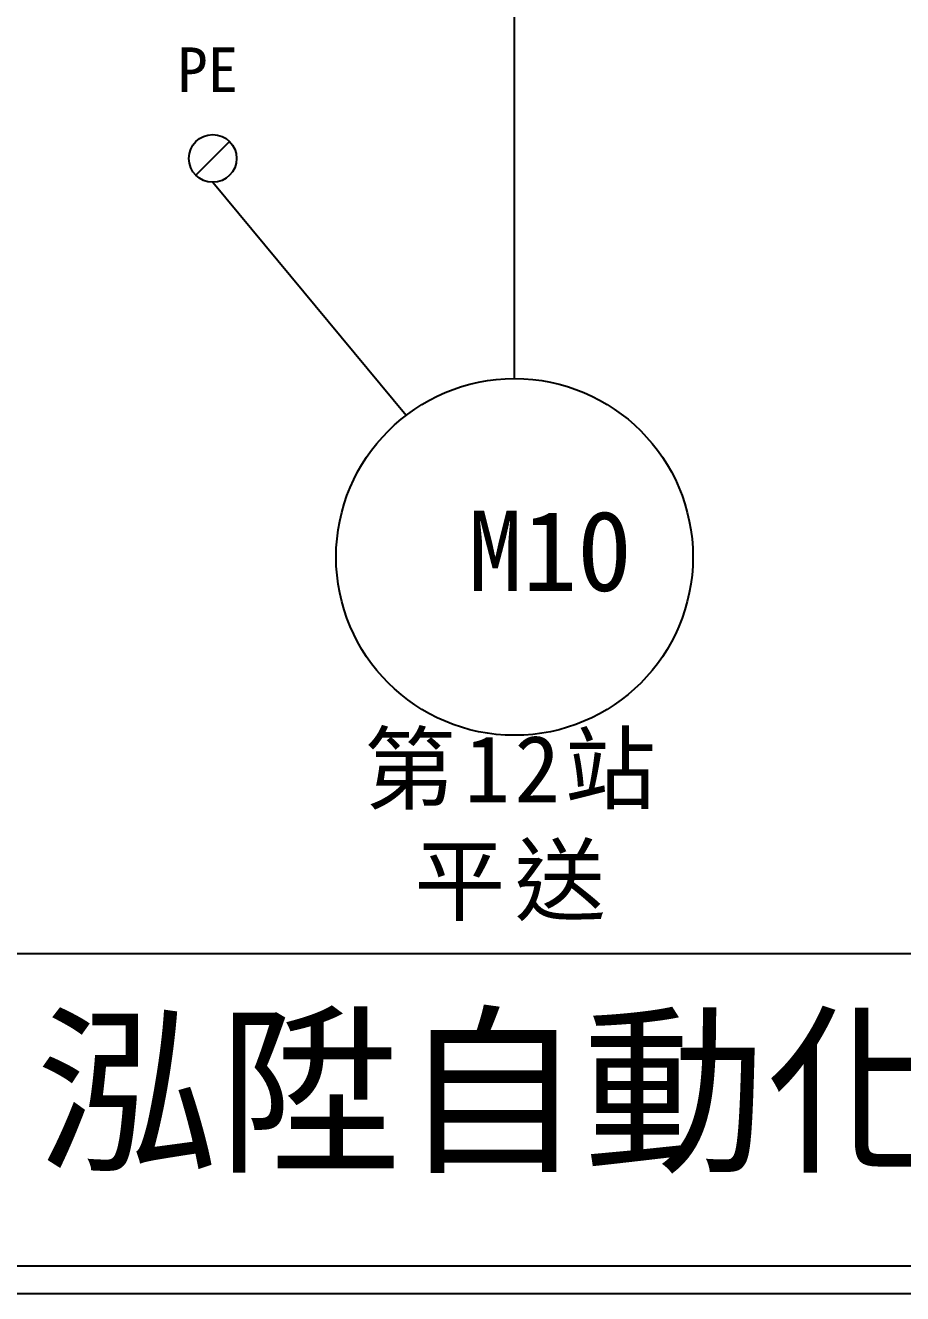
# Model space of a CAD drawing. Extents: x 10 to 297, y 3 to 207.
# Drawn here: x 48.1 to 87.5, y 3 to 59.9 of the extents above; entities that cross this region are included whole.
import ezdxf

# ---------------------------------------------------------------- set-up
doc = ezdxf.new("R2010")
doc.units = 0
doc.layers.get('0').update_dxf_attribs({"linetype": 'CONTINUOUS'})
doc.layers.add('圖框層', color=7, linetype='CONTINUOUS')
doc.layers.add('標尺寸層', color=3, linetype='CONTINUOUS')
doc.styles.add('STSL', font='kaiu.ttf')
doc.styles.add('標楷體', font='kaiu.ttf')

msp = doc.modelspace()

# ---------------------------------------------------------------- linework, layer by layer
at = {"color": 7}
msp.add_line((57.299, 54.67), (55.784, 53.156), dxfattribs=at)
for centre, radius in [((56.542, 53.913), 1.071), ((70.071, 36.039), 8)]:
    msp.add_circle(centre, radius, dxfattribs=at)
at = {"layer": '圖框層', "color": 7}
for p, q in [((11.25, 18.25), (295.75, 18.25)), ((11.25, 4.25), (295.75, 4.25)), ((10, 3), (297, 3))]:
    msp.add_line(p, q, dxfattribs=at)
at = {"layer": '標尺寸層', "color": 7}
for p, q in [((70.071, 44.039), (70.072, 60.872)), ((56.542, 52.842), (65.22, 42.401))]:
    msp.add_line(p, q, dxfattribs=at)

# ---------------------------------------------------------------- texts
at = {"color": 7, "insert": (70.071, 28.039), "char_height": 3, "width": 27.9333, "attachment_point": 2, "style": '標楷體'}
msp.add_mtext('{\\T1.1;第12站\\P平送}', dxfattribs=at)
at = {"layer": '圖框層', "color": 7, "style": 'STSL'}
for s, height, p in [('PE', 2, (54.956, 56.892)), ('M10', 3.6, (67.986, 34.516)), ('泓陞自動化科技有限公司', 6, (48.604, 9.076))]:
    msp.add_text(s, height=height, dxfattribs=at).set_placement(p)

doc.saveas('drawing.dxf')
